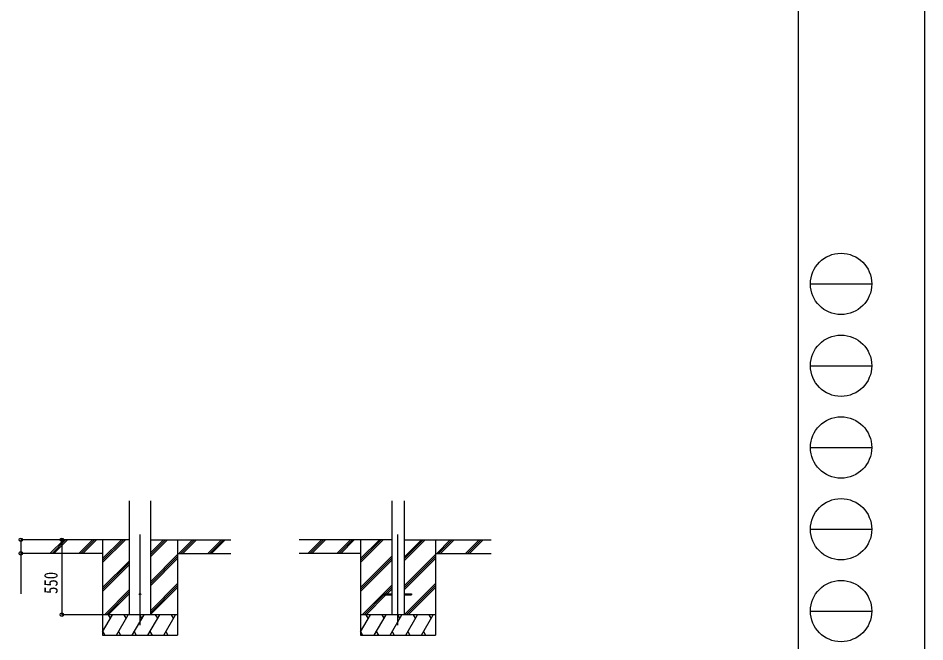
# Model space of a CAD drawing. Units: millimetres, scale not verified. Extents: x -12615 to 12615, y -8910 to 8910.
# Drawn here: x 5962 to 12615, y -4576 to 0 of the extents above; entities that cross this region are included whole.
import ezdxf
from ezdxf.enums import TextEntityAlignment as Align

# ---------------------------------------------------------------- set-up
doc = ezdxf.new("R2010")
doc.units = ezdxf.units.MM
doc.header["$LTSCALE"] = 30
for name, color, linetype in [('0-3_YKK_12', 2, 'Continuous'), ('0-4_YKK_13', 4, 'Continuous'), ('0-5_YKK_A1', 4, 'Continuous'), ('0-6_YKK_D', 6, 'Continuous'), ('0-7_YKK_ZWAK', 7, 'Continuous')]:
    doc.layers.add(name, color=color, linetype=linetype)
doc.styles.add('ＭＳ ゴシック', font='')
doc.styles.get('ＭＳ ゴシック').set_extended_font_data('MS Gothic')

msp = doc.modelspace()

# ---------------------------------------------------------------- linework, layer by layer
at = {"layer": '0-3_YKK_12'}
for p, q in [((6857.62, -4453.44), (6857.62, -3787.4)), ((8749.2, -4453.44), (8749.2, -3787.4))]:
    msp.add_line(p, q, dxfattribs=at)
at = {"layer": '0-4_YKK_13'}
for p, q in [((8649.2, -4222.38), (8649.2, -4231.38)), ((8649.2, -4222.38), (8704, -4222.38)), ((8649.2, -4231.38), (8704, -4231.38)), ((8794.4, -4222.38), (8849.2, -4222.38)), ((8794.4, -4231.38), (8849.2, -4231.38)), ((8849.2, -4222.38), (8849.2, -4231.38))]:
    msp.add_line(p, q, dxfattribs=at)
msp.add_circle((6857.62, -4226.88), 5, dxfattribs=at)
at = {"layer": '0-5_YKK_A1'}
for p, q in [((6779.87, -4376.88), (6779.87, -3541.53)), ((6935.37, -4376.88), (6935.37, -3541.53)), ((8704, -3541.53), (8704, -4376.88)), ((8794.4, -3541.53), (8794.4, -4376.88)), ((6779.87, -3826.88), (6131.67, -3826.88)), ((6198.36, -3925.48), (6296.96, -3826.88)), ((6211.1, -3926.88), (6311.1, -3826.88)), ((6225.24, -3926.88), (6325.24, -3826.88)), ((6410.49, -3925.48), (6509.09, -3826.88)), ((6423.23, -3926.88), (6523.23, -3826.88)), ((6437.37, -3926.88), (6537.37, -3826.88)), ((6582.62, -3826.88), (6582.62, -4526.88)), ((6582.62, -3993.76), (6749.51, -3826.88)), ((6582.62, -3979.62), (6735.36, -3826.88)), ((6582.62, -3965.48), (6721.22, -3826.88)), ((6935.37, -3949.38), (7057.87, -3826.88)), ((6935.37, -3935.24), (7043.73, -3826.88)), ((6935.37, -3921.1), (7029.59, -3826.88)), ((6935.37, -3826.88), (7523.24, -3826.88)), ((7132.62, -3826.88), (7132.62, -4526.88)), ((7141.72, -3926.88), (7241.72, -3826.88)), ((7155.86, -3926.88), (7255.86, -3826.88)), ((7170.01, -3926.88), (7270.01, -3826.88)), ((7353.85, -3926.88), (7453.86, -3826.88)), ((7368, -3926.88), (7468, -3826.88)), ((7382.14, -3926.88), (7482.14, -3826.88)), ((8704, -3826.88), (8023.24, -3826.88)), ((8089.93, -3925.48), (8188.53, -3826.88)), ((8102.67, -3926.88), (8202.67, -3826.88)), ((8116.81, -3926.88), (8216.81, -3826.88)), ((8302.06, -3925.48), (8400.66, -3826.88)), ((8314.8, -3926.88), (8414.8, -3826.88)), ((8328.94, -3926.88), (8428.95, -3826.88)), ((8474.2, -3826.88), (8474.2, -4526.88)), ((8474.2, -3993.76), (8641.08, -3826.88)), ((8474.2, -3979.62), (8626.94, -3826.88)), ((8474.2, -3965.48), (8612.79, -3826.88)), ((8794.4, -3981.93), (8949.45, -3826.88)), ((8794.4, -3967.79), (8935.3, -3826.88)), ((8794.4, -3953.65), (8921.16, -3826.88)), ((8794.4, -3826.88), (9432.4, -3826.88)), ((9024.2, -3826.88), (9024.2, -4526.88)), ((9033.29, -3926.88), (9133.29, -3826.88)), ((9047.43, -3926.88), (9147.44, -3826.88)), ((9061.58, -3926.88), (9161.58, -3826.88)), ((9245.42, -3926.88), (9345.43, -3826.88)), ((9259.57, -3926.88), (9359.57, -3826.88)), ((9273.71, -3926.88), (9373.71, -3826.88)), ((6582.62, -3926.88), (6131.67, -3926.88)), ((6582.62, -4177.61), (6779.87, -3980.36)), ((6935.37, -4133.23), (7132.62, -3935.98)), ((6935.37, -4147.37), (7132.62, -3950.12)), ((6935.37, -4161.51), (7132.62, -3964.26)), ((7132.62, -3926.88), (7523.24, -3926.88)), ((8474.2, -3926.88), (8023.24, -3926.88)), ((8474.2, -4177.61), (8704, -3947.81)), ((8474.2, -4191.75), (8704, -3961.95)), ((8474.2, -4205.89), (8704, -3976.1)), ((8794.4, -4165.78), (9024.2, -3935.98)), ((8794.4, -4179.92), (9024.2, -3950.12)), ((8794.4, -4194.06), (9024.2, -3964.26)), ((9024.2, -3926.88), (9432.4, -3926.88)), ((6582.62, -4191.75), (6779.87, -3994.5)), ((6582.62, -4205.89), (6779.87, -4008.64)), ((6935.37, -4345.36), (7132.62, -4148.11)), ((6935.37, -4359.5), (7132.62, -4162.25)), ((6935.37, -4373.64), (7132.62, -4176.39)), ((8487.05, -4376.88), (8704, -4159.94)), ((8655.7, -4222.38), (8704, -4174.08)), ((8669.84, -4222.38), (8704, -4188.23)), ((8795.42, -4376.88), (9024.2, -4148.11)), ((8809.56, -4376.88), (9024.2, -4162.25)), ((8823.7, -4376.88), (9024.2, -4176.39)), ((6595.48, -4376.88), (6779.87, -4192.49)), ((6609.63, -4376.88), (6779.87, -4206.63)), ((6623.77, -4376.88), (6779.87, -4220.78)), ((8501.2, -4376.88), (8649.2, -4228.88)), ((8515.34, -4376.88), (8660.84, -4231.38)), ((7132.62, -4376.88), (6582.62, -4376.88)), ((6582.62, -4502.33), (6655.05, -4376.88)), ((6640.05, -4402.87), (6625.05, -4376.88)), ((6683.92, -4526.88), (6770.52, -4376.88)), ((6755.52, -4402.86), (6740.52, -4376.88)), ((6799.39, -4526.88), (6885.99, -4376.88)), ((6870.99, -4402.87), (6855.99, -4376.88)), ((6914.86, -4526.88), (7001.46, -4376.88)), ((6986.46, -4402.86), (6971.46, -4376.88)), ((7030.33, -4526.88), (7116.93, -4376.88)), ((7101.93, -4402.86), (7086.93, -4376.88)), ((9024.2, -4376.88), (8474.2, -4376.88)), ((8474.2, -4502.33), (8546.62, -4376.88)), ((8531.62, -4402.87), (8516.62, -4376.88)), ((8575.49, -4526.88), (8662.09, -4376.88)), ((8647.09, -4402.86), (8632.09, -4376.88)), ((8690.96, -4526.88), (8777.56, -4376.88)), ((8762.56, -4402.87), (8747.56, -4376.88)), ((8806.43, -4526.88), (8893.03, -4376.88)), ((8878.03, -4402.86), (8863.03, -4376.88)), ((8921.9, -4526.88), (9008.5, -4376.88)), ((8993.5, -4402.86), (8978.5, -4376.88)), ((6583.45, -4500.9), (6598.45, -4526.88)), ((6698.92, -4500.9), (6713.92, -4526.88)), ((6814.39, -4500.9), (6829.39, -4526.88)), ((6929.86, -4500.9), (6944.86, -4526.88)), ((7045.33, -4500.9), (7060.33, -4526.88)), ((8475.02, -4500.9), (8490.02, -4526.88)), ((8590.49, -4500.9), (8605.49, -4526.88)), ((8705.96, -4500.9), (8720.96, -4526.88)), ((8821.43, -4500.9), (8836.43, -4526.88)), ((8936.9, -4500.9), (8951.9, -4526.88)), ((6582.62, -4526.88), (7132.62, -4526.88)), ((8474.2, -4526.88), (9024.2, -4526.88))]:
    msp.add_line(p, q, dxfattribs=at)
at = {"layer": '0-6_YKK_D'}
for p, q in [((6197.29, -3826.88), (5981.62, -3826.88)), ((6356.57, -3826.88), (6281.62, -3826.88)), ((6282.62, -3826.88), (6282.62, -4376.88)), ((6197.29, -3926.88), (5981.62, -3926.88)), ((6581.62, -4376.88), (6281.62, -4376.88))]:
    msp.add_line(p, q, dxfattribs=at)
msp.add_lwpolyline([(5982.62, -3826.88), (5982.62, -3926.88), (5982.62, -4224.68)], dxfattribs=at)
for centre in [(5982.62, -3826.88), (6282.62, -3826.88), (5982.62, -3926.88), (6282.62, -4376.88)]:
    msp.add_circle(centre, 12.75, dxfattribs=at)
at = {"layer": '0-7_YKK_ZWAK'}
for p, q in [((11685.06, 8325), (11685.06, -7575)), ((11775.06, -1950), (12225.06, -1950)), ((11775.06, -2550), (12225.06, -2550)), ((11775.06, -3150), (12225.06, -3150)), ((11775.06, -3750), (12225.06, -3750)), ((11775.06, -4350), (12225.06, -4350))]:
    msp.add_line(p, q, dxfattribs=at)
msp.add_lwpolyline([(-12615, -8910), (12615, -8910), (12615, 8910), (-12615, 8910)], close=True, dxfattribs=at)
for centre in [(12000.06, -1950), (12000.06, -2550), (12000.06, -3150), (12000.06, -3750), (12000.06, -4350)]:
    msp.add_circle(centre, 225, dxfattribs=at)

# ---------------------------------------------------------------- texts
at = {"layer": '0-6_YKK_D', "style": 'ＭＳ ゴシック', "width": 0.8}
msp.add_text('550', height=98.97, rotation=90, dxfattribs=at).set_placement((6281.62, -4224.28), align=Align.BOTTOM_LEFT)

doc.saveas('drawing.dxf')
